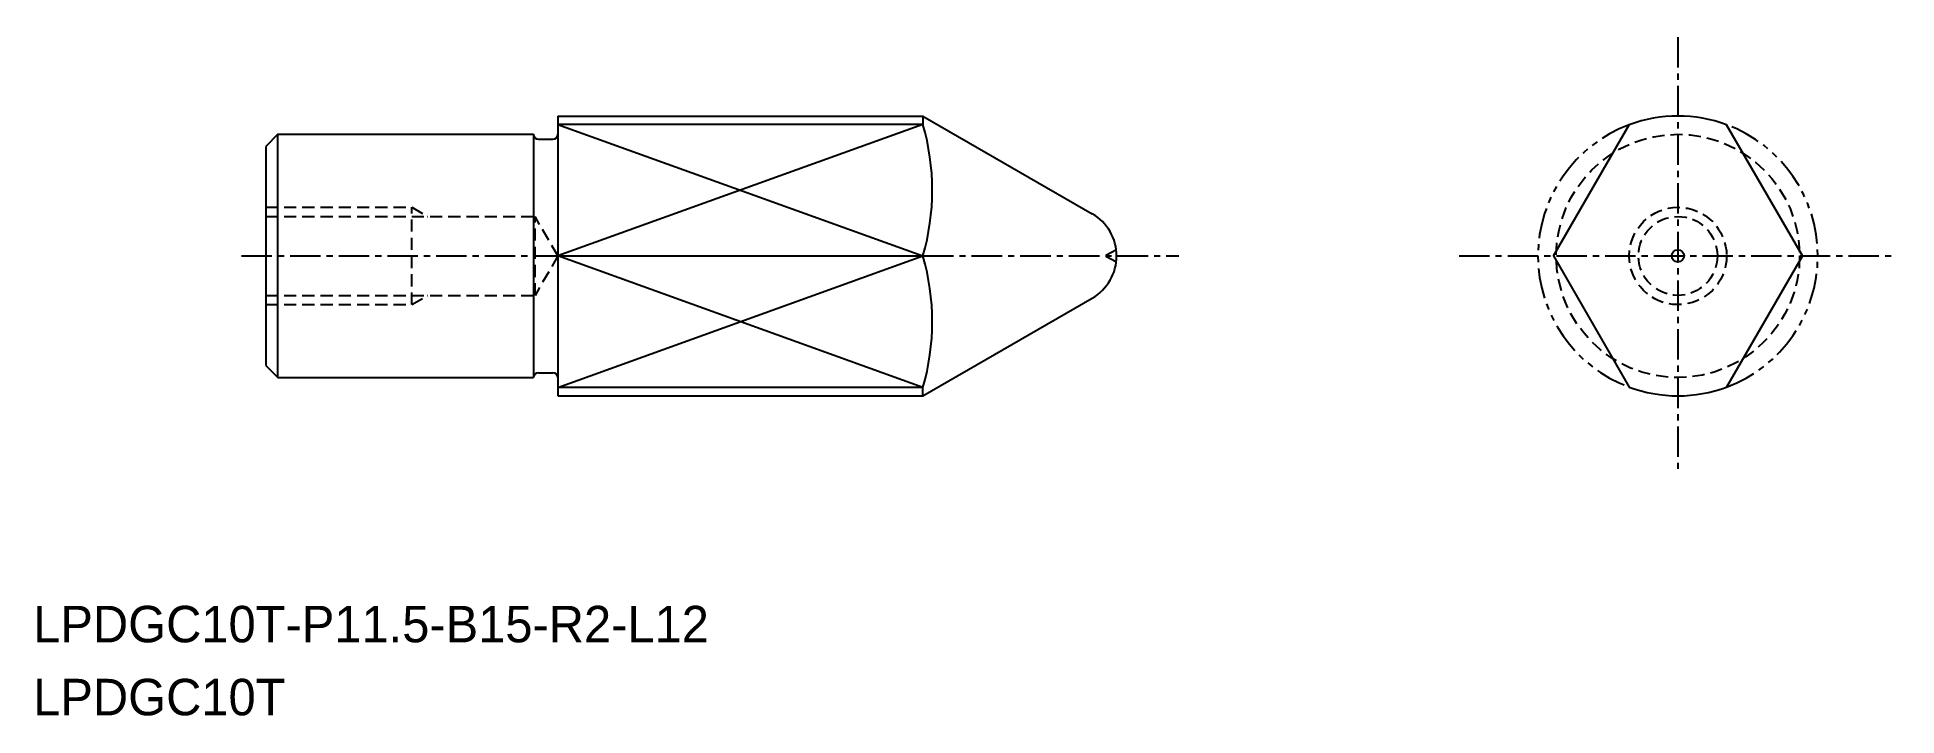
# Model space of a CAD drawing. Extents: x -1284 to -1207.6, y -547.6 to -519.7.
import ezdxf

# ---------------------------------------------------------------- set-up
doc = ezdxf.new("R2010")
doc.units = 0
for name, pattern in [('CENTER', [2, 1.25, -0.25, 0.25, -0.25]), ('DASHED', [0.75, 0.5, -0.25]), ('PHANTOM', [2.5, 1.25, -0.25, 0.25, -0.25, 0.25, -0.25])]:
    doc.linetypes.add(name, pattern=pattern)
doc.layers.get('0').update_dxf_attribs({"linetype": 'CONTINUOUS'})
doc.layers.add('CENTER', color=1, linetype='CENTER')

msp = doc.modelspace()

# ---------------------------------------------------------------- linework, layer by layer
at = {"color": 7, "linetype": 'CONTINUOUS'}
for p, q in [((-1262.597, -522.948), (-1247.597, -522.948)), ((-1262.597, -522.948), (-1262.597, -534.448)), ((-1221.69, -528.698), (-1218.578, -523.307)), ((-1211.465, -528.698), (-1214.578, -523.307)), ((-1274.097, -523.698), (-1274.597, -524.198)), ((-1274.097, -533.698), (-1274.097, -523.698)), ((-1274.097, -523.698), (-1263.597, -523.698)), ((-1263.597, -523.698), (-1263.597, -533.698)), ((-1263.397, -523.898), (-1262.797, -523.898)), ((-1274.597, -524.198), (-1274.597, -533.198)), ((-1262.597, -528.698), (-1247.597, -528.698)), ((-1221.69, -528.698), (-1218.578, -534.089)), ((-1211.465, -528.698), (-1214.578, -534.089)), ((-1274.597, -533.198), (-1274.097, -533.698)), ((-1274.097, -533.698), (-1263.597, -533.698)), ((-1263.397, -533.498), (-1262.797, -533.498)), ((-1262.597, -534.448), (-1247.597, -534.448))]:
    msp.add_line(p, q, dxfattribs=at)
at = {"linetype": 'CONTINUOUS'}
for p, q in [((-1247.597, -523.291), (-1262.597, -523.291)), ((-1247.597, -522.948), (-1247.597, -523.291)), ((-1247.597, -522.948), (-1240.638, -526.965)), ((-1247.597, -534.448), (-1240.638, -530.43)), ((-1247.597, -534.104), (-1262.597, -534.104)), ((-1247.597, -534.448), (-1247.597, -534.104))]:
    msp.add_line(p, q, dxfattribs=at)
at = {"color": 3, "linetype": 'CONTINUOUS'}
for p, q in [((-1262.597, -523.291), (-1247.597, -528.698)), ((-1247.597, -523.291), (-1262.597, -528.698)), ((-1247.597, -534.104), (-1262.597, -528.698)), ((-1262.597, -534.104), (-1247.597, -528.698))]:
    msp.add_line(p, q, dxfattribs=at)
at = {"color": 3, "linetype": 'DASHED'}
for p, q in [((-1274.597, -526.698), (-1268.597, -526.698)), ((-1274.597, -527.077), (-1263.533, -527.077)), ((-1268.597, -526.698), (-1267.941, -527.077)), ((-1268.597, -530.698), (-1268.597, -526.698)), ((-1262.597, -528.698), (-1263.533, -527.077)), ((-1263.533, -530.319), (-1263.533, -527.077)), ((-1262.597, -528.698), (-1263.533, -530.319)), ((-1239.645, -528.446), (-1240.126, -528.698)), ((-1239.645, -528.95), (-1240.126, -528.698)), ((-1274.597, -530.319), (-1263.533, -530.319)), ((-1274.597, -530.698), (-1268.597, -530.698)), ((-1268.597, -530.698), (-1267.941, -530.319))]:
    msp.add_line(p, q, dxfattribs=at)
for radius in [5, 2, 1.621]:
    msp.add_circle((-1216.578, -528.698), radius, dxfattribs=at)
at = {"linetype": 'CONTINUOUS'}
msp.add_circle((-1216.578, -528.698), 0.252, dxfattribs=at)
for centre, radius, start, end in [((-1256.904, -525.994), 9.691, 343.80146, 16.19854), ((-1216.578, -528.698), 5.75, 69.64559, 110.35441), ((-1241.638, -528.698), 2, 300, 60), ((-1256.904, -531.401), 9.691, 343.80146, 16.19854), ((-1216.578, -528.698), 5.75, 249.64559, 290.35441)]:
    msp.add_arc(centre, radius, start, end, dxfattribs=at)
at = {"color": 3, "linetype": 'PHANTOM'}
for start, end in [(110.35441, 249.64559), (290.35441, 69.64559)]:
    msp.add_arc((-1216.578, -528.698), 5.75, start, end, dxfattribs=at)
at = {"color": 7, "linetype": 'CONTINUOUS'}
for centre, start, end in [((-1263.397, -523.698), 180, 270), ((-1262.797, -523.698), 270, 0), ((-1263.397, -533.698), 90, 180), ((-1262.797, -533.698), 0, 90)]:
    msp.add_arc(centre, 0.2, start, end, dxfattribs=at)
at = {"layer": 'CENTER', "color": 1, "linetype": 'CENTER'}
for p, q in [((-1216.578, -519.705), (-1216.578, -537.69)), ((-1275.597, -528.698), (-1237.078, -528.698)), ((-1225.57, -528.698), (-1207.585, -528.698))]:
    msp.add_line(p, q, dxfattribs=at)

# ---------------------------------------------------------------- texts
for s, p in [('LPDGC10T-P11.5-B15-R2-L12', (-1284.152, -544.58)), ('LPDGC10T', (-1284.152, -547.58))]:
    msp.add_text(s, height=1.5).set_placement(p)

doc.saveas('drawing.dxf')
